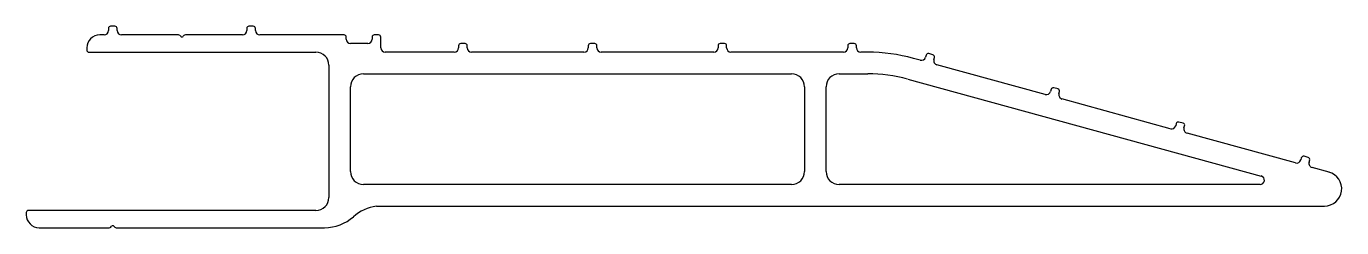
# Model space of a CAD drawing. Extents: x 3 to 155, y 3 to 26.
import ezdxf

# ---------------------------------------------------------------- set-up
doc = ezdxf.new("R2010")
doc.units = 0
doc.layers.get('0').update_dxf_attribs({"linetype": 'CONTINUOUS'})

msp = doc.modelspace()

# ---------------------------------------------------------------- linework, layer by layer
for p, q in [((13.08, 26.01), (12.58, 26.01)), ((29.08, 26.01), (28.58, 26.01)), ((11.83, 25.01), (11.33, 25.01)), ((12.33, 25.76), (12.33, 25.51)), ((13.33, 25.51), (13.33, 25.76)), ((20.43, 25.01), (13.83, 25.01)), ((20.69, 24.85), (20.61, 24.94)), ((21.06, 24.94), (20.97, 24.85)), ((27.83, 25.01), (21.24, 25.01)), ((28.33, 25.76), (28.33, 25.51)), ((29.33, 25.51), (29.33, 25.76)), ((39.58, 25.01), (29.83, 25.01)), ((39.83, 24.51), (39.83, 24.76)), ((42.83, 24.76), (42.83, 24.51)), ((43.58, 25.01), (43.08, 25.01)), ((43.83, 23.51), (43.83, 24.76)), ((9.83, 23.51), (9.83, 23.26)), ((10.08, 23.01), (36.33, 23.01)), ((42.33, 24.01), (40.33, 24.01)), ((52.33, 23.01), (44.33, 23.01)), ((52.83, 23.76), (52.83, 23.51)), ((53.58, 24.01), (53.08, 24.01)), ((53.83, 23.51), (53.83, 23.76)), ((67.33, 23.01), (54.33, 23.01)), ((67.83, 23.76), (67.83, 23.51)), ((68.58, 24.01), (68.08, 24.01)), ((68.83, 23.51), (68.83, 23.76)), ((82.33, 23.01), (69.33, 23.01)), ((82.83, 23.76), (82.83, 23.51)), ((83.58, 24.01), (83.08, 24.01)), ((83.83, 23.51), (83.83, 23.76)), ((97.33, 23.01), (84.33, 23.01)), ((97.83, 23.76), (97.83, 23.51)), ((98.58, 24.01), (98.08, 24.01)), ((98.83, 23.51), (98.83, 23.76)), ((100.14, 23.01), (99.33, 23.01)), ((107.68, 22.72), (107.2, 22.85)), ((37.83, 21.51), (37.83, 6.21)), ((106.21, 22.09), (105.43, 22.3)), ((106.89, 22.68), (106.82, 22.44)), ((107.79, 22.17), (107.85, 22.41)), ((120.68, 18.12), (108.14, 21.56)), ((41.83, 20.51), (91.33, 20.51)), ((96.83, 20.51), (100.14, 20.51)), ((104.77, 19.89), (145.65, 8.69)), ((40.33, 9.21), (40.33, 19.01)), ((92.83, 19.01), (92.83, 9.21)), ((95.33, 9.21), (95.33, 19.01)), ((121.36, 18.72), (121.29, 18.47)), ((122.15, 18.76), (121.66, 18.89)), ((122.26, 18.21), (122.32, 18.45)), ((135.14, 14.16), (122.61, 17.6)), ((135.82, 14.75), (135.76, 14.51)), ((136.61, 14.8), (136.13, 14.93)), ((136.72, 14.25), (136.79, 14.49)), ((149.61, 10.2), (137.07, 13.63)), ((150.29, 10.79), (150.23, 10.55)), ((151.08, 10.83), (150.6, 10.97)), ((151.19, 10.29), (151.26, 10.53)), ((153.49, 9.14), (151.54, 9.67)), ((91.33, 7.71), (41.83, 7.71)), ((145.52, 7.71), (96.83, 7.71)), ((36.33, 4.71), (3.08, 4.71)), ((43.33, 5.21), (152.96, 5.21)), ((2.83, 4.46), (2.83, 4.21)), ((4.33, 2.71), (12.43, 2.71)), ((12.61, 2.78), (12.69, 2.87)), ((12.97, 2.87), (13.06, 2.78)), ((13.24, 2.71), (37.33, 2.71))]:
    msp.add_line(p, q)
for centre, radius, start, end in [((12.58, 25.76), 0.25, 90, 180), ((13.08, 25.76), 0.25, 0, 90), ((28.58, 25.76), 0.25, 90, 180), ((29.08, 25.76), 0.25, 0, 90), ((11.33, 23.51), 1.5, 90, 180), ((11.83, 25.51), 0.5, 270, 0), ((13.83, 25.51), 0.5, 180, 270), ((20.43, 24.76), 0.25, 45, 90), ((20.83, 24.99), 0.2, 225, 315), ((21.24, 24.76), 0.25, 90, 135), ((27.83, 25.51), 0.5, 270, 0), ((29.83, 25.51), 0.5, 180, 270), ((39.58, 24.76), 0.25, 0, 90), ((40.33, 24.51), 0.5, 180, 270), ((42.33, 24.51), 0.5, 270, 0), ((43.08, 24.76), 0.25, 90, 180), ((43.58, 24.76), 0.25, 0, 90), ((10.08, 23.26), 0.25, 180, 270), ((36.33, 21.51), 1.5, 0, 90), ((44.33, 23.51), 0.5, 180, 270), ((52.33, 23.51), 0.5, 270, 0), ((53.08, 23.76), 0.25, 90, 180), ((53.58, 23.76), 0.25, 0, 90), ((54.33, 23.51), 0.5, 180, 270), ((67.33, 23.51), 0.5, 270, 0), ((68.08, 23.76), 0.25, 90, 180), ((68.58, 23.76), 0.25, 0, 90), ((69.33, 23.51), 0.5, 180, 270), ((82.33, 23.51), 0.5, 270, 0), ((83.08, 23.76), 0.25, 90, 180), ((83.58, 23.76), 0.25, 0, 90), ((84.33, 23.51), 0.5, 180, 270), ((97.33, 23.51), 0.5, 270, 0), ((98.08, 23.76), 0.25, 90, 180), ((98.58, 23.76), 0.25, 0, 90), ((99.33, 23.51), 0.5, 180, 270), ((100.14, 3.01), 20, 74.6852, 90), ((107.13, 22.61), 0.25, 74.6852, 164.6852), ((106.34, 22.57), 0.5, 254.6852, 344.6852), ((107.61, 22.48), 0.25, 344.6852, 74.6852), ((108.27, 22.04), 0.5, 164.6852, 254.6852), ((41.83, 19.01), 1.5, 90, 180), ((91.33, 19.01), 1.5, 0, 90), ((96.83, 19.01), 1.5, 90, 180), ((100.14, 3.01), 17.5, 74.6852, 90), ((120.81, 18.61), 0.5, 254.6852, 344.6852), ((121.6, 18.65), 0.25, 74.6852, 164.6852), ((122.08, 18.52), 0.25, 344.6852, 74.6852), ((122.74, 18.08), 0.5, 164.6852, 254.6852), ((135.28, 14.64), 0.5, 254.6852, 344.6852), ((136.07, 14.69), 0.25, 74.6852, 164.6852), ((136.55, 14.56), 0.25, 344.6852, 74.6852), ((137.2, 14.12), 0.5, 164.6852, 254.6852), ((150.53, 10.73), 0.25, 74.6852, 164.6852), ((151.01, 10.59), 0.25, 344.6852, 74.6852), ((41.83, 9.21), 1.5, 180, 270), ((91.33, 9.21), 1.5, 270, 0), ((96.83, 9.21), 1.5, 180, 270), ((149.74, 10.68), 0.5, 254.6852, 344.6852), ((151.67, 10.15), 0.5, 164.6852, 254.6852), ((152.96, 7.21), 2, 270, 74.6852), ((145.52, 8.21), 0.5, 270, 74.6852), ((36.33, 6.21), 1.5, 270, 0), ((3.08, 4.46), 0.25, 90, 180), ((44, 0.25), 5, 97.6349, 131.7921), ((4.33, 4.21), 1.5, 180, 270), ((37.33, 7.71), 5, 270, 311.7921), ((12.43, 2.96), 0.25, 270, 315), ((12.83, 2.73), 0.2, 45, 135), ((13.24, 2.96), 0.25, 225, 270)]:
    msp.add_arc(centre, radius, start, end)

doc.saveas('drawing.dxf')
